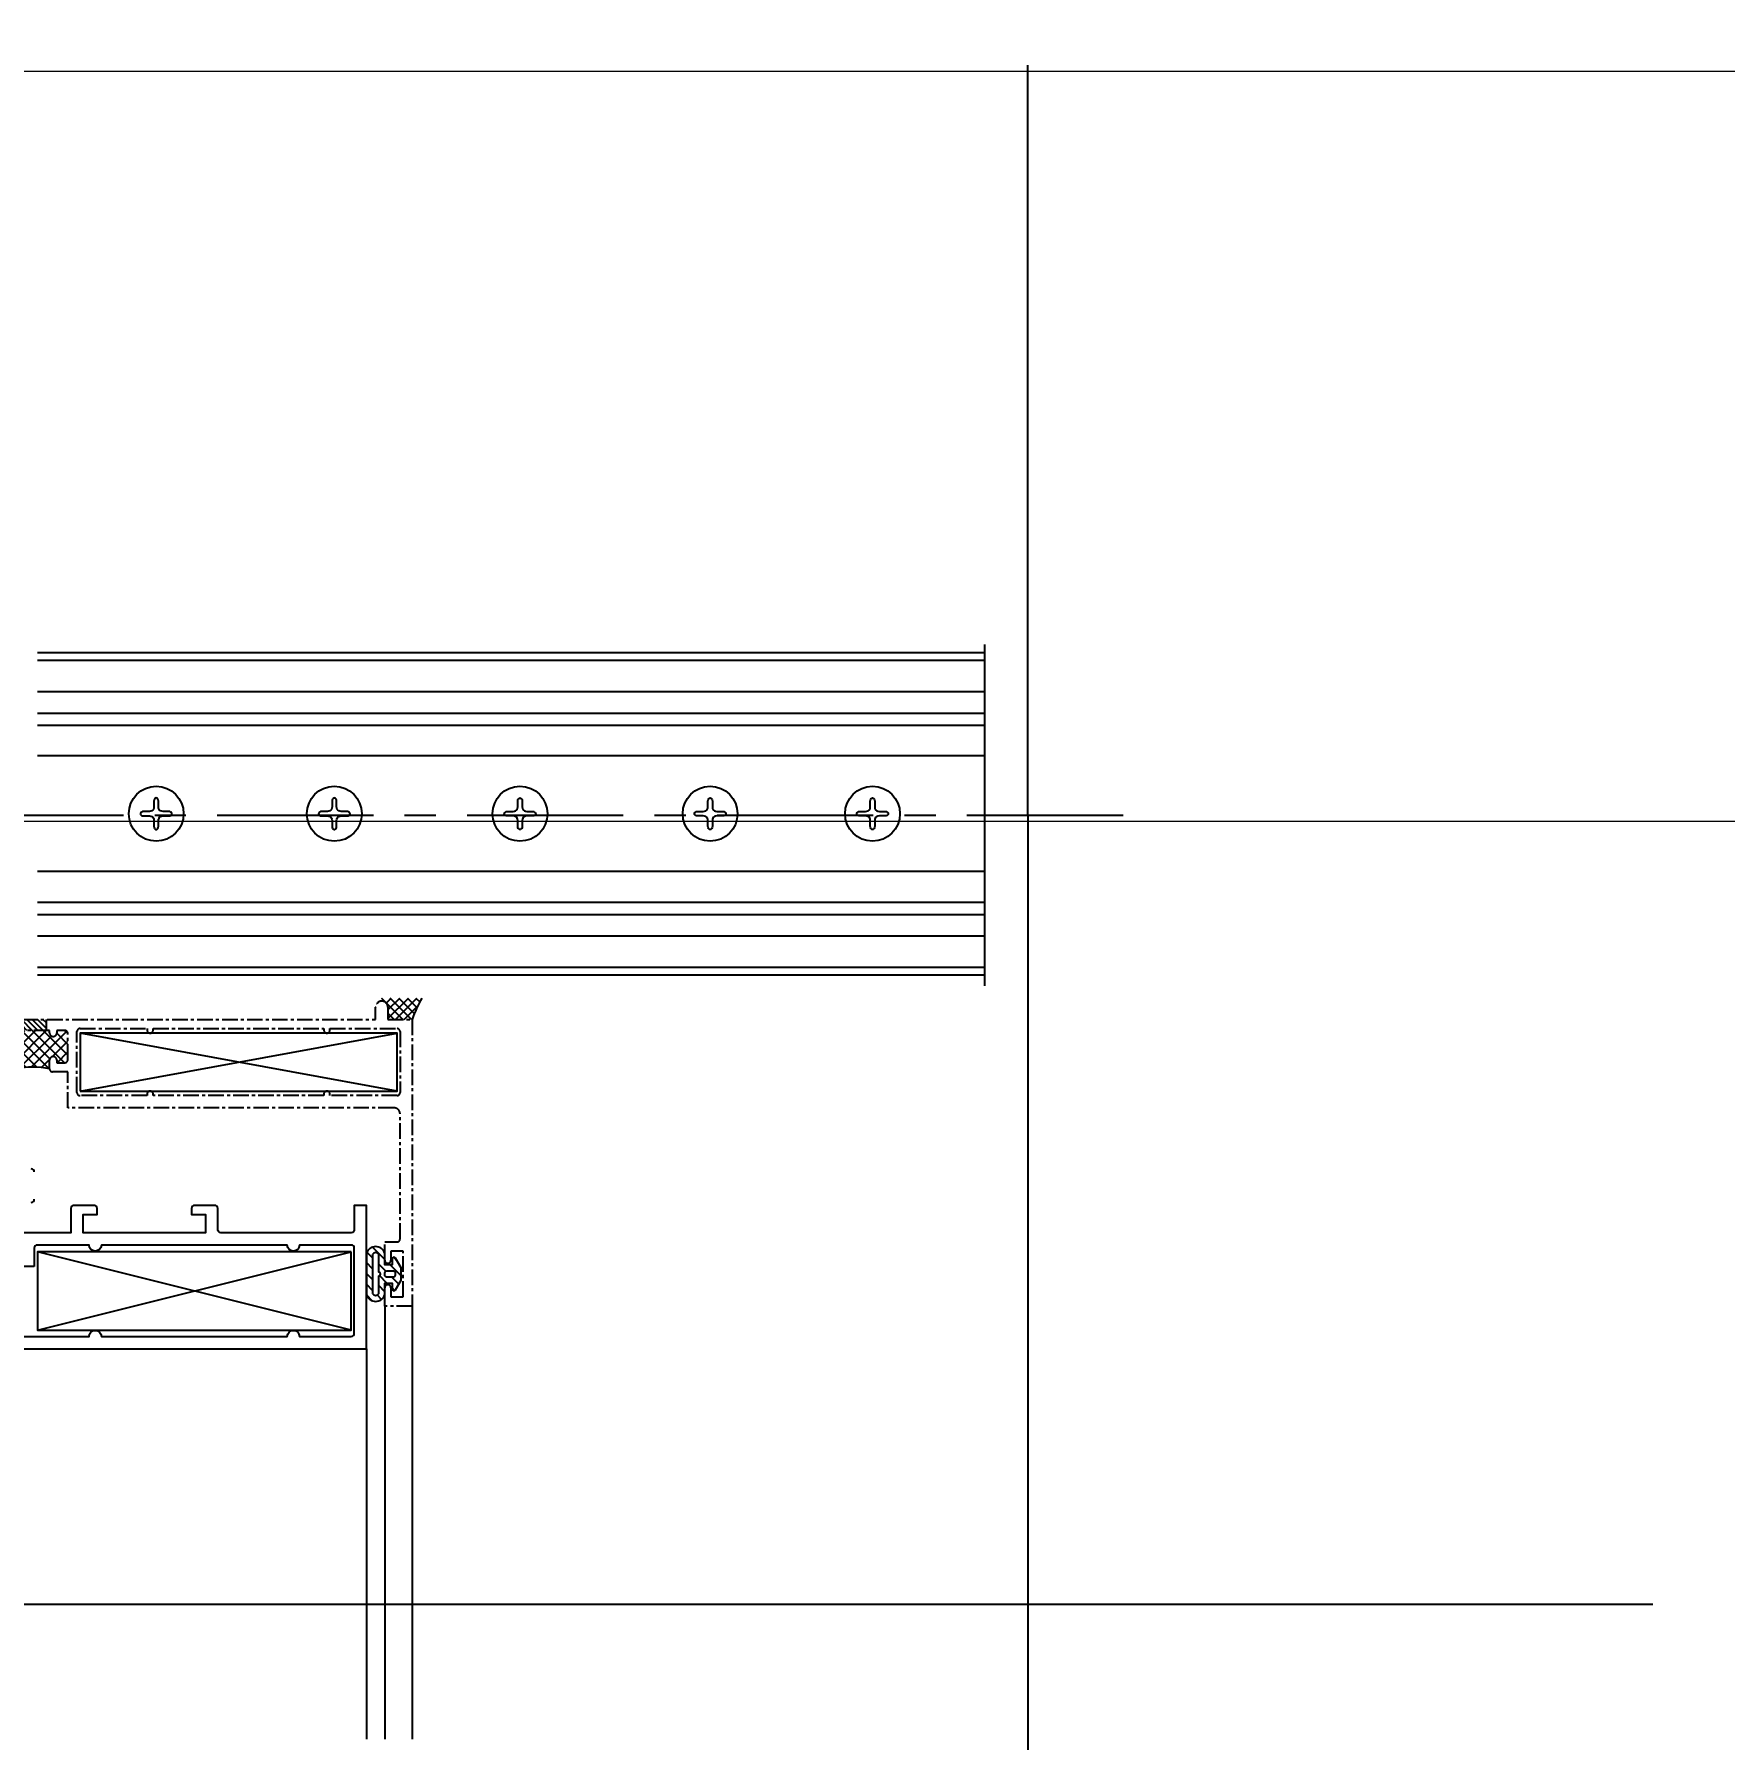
# Model space of a CAD drawing. Header units: millimetres. Extents: x 433 to 50040, y -8477 to -471.
# Drawn here: x 39585.7 to 39856.2, y -1565 to -1290.6 of the extents above; entities that cross this region are included whole.
import ezdxf

# ---------------------------------------------------------------- set-up
doc = ezdxf.new("R2010")
doc.units = ezdxf.units.MM
doc.header["$MEASUREMENT"] = 0
doc.header["$PDSIZE"] = -10
for name, pattern in [('CENTER', [2, 1.25, -0.25, 0.25, -0.25]), ('CENTER2', [1.125, 0.75, -0.125, 0.125, -0.125]), ('CENTERX2', [4, 2.5, -0.5, 0.5, -0.5])]:
    doc.linetypes.add(name, pattern=pattern)
doc.layers.get('0').update_dxf_attribs({"linetype": 'CONTINUOUS'})
doc.layers.get('Defpoints').update_dxf_attribs({"color": 153, "linetype": 'CONTINUOUS'})
for name, color, linetype in [('1브라켓관련', 9, 'CONTINUOUS'), ('2_GASKET', 8, 'CONTINUOUS'), ('3', 1, 'CENTER'), ('4_GLASS', 254, 'CONTINUOUS'), ('5', 5, 'CONTINUOUS'), ('CEN', 1, 'CENTER2'), ('GAS', 5, 'CONTINUOUS'), ('RXANNOT', 4, 'CONTINUOUS'), ('W3', 7, 'CONTINUOUS')]:
    doc.layers.add(name, color=color, linetype=linetype)
for name, color, linetype, lineweight in [('A-DIMS', 7, 'CONTINUOUS', 25), ('A-MKXS-LEAD', 7, 'CONTINUOUS', 25), ('A-XXXX-INSL2', 8, 'CONTINUOUS', 18)]:
    doc.layers.add(name, color=color, linetype=linetype, lineweight=lineweight)
doc.layers.add('A-XXXX-NPLT', color=144, linetype='CONTINUOUS', lineweight=15, plot=False)
doc.styles.add('HY울릉도L', font='')
doc.styles.add('돋움체', font='')
doc.styles.get('HY울릉도L').set_extended_font_data('HYwulM')
doc.styles.get('돋움체').set_extended_font_data('DotumChe')
doc.dimstyles.new('CDIM', dxfattribs={"dimtxt": 3, "dimasz": 1.5, "dimexe": 2, "dimexo": 1, "dimgap": 1, "dimtad": 1, "dimdec": 0, "dimrnd": 0.5, "dimzin": 0, "dimdsep": 32, "dimlunit": 6, "dimtxsty": 'HY울릉도L', "dimblk1": '_CIDOT', "dimblk2": '_CIDOT', "dimsah": 1, "dimcen": 5.5, "dimclrd": 2, "dimclre": 2, "dimclrt": 7, "dimadec": 0, "dimazin": 0, "dimtfac": 1, "dimtdec": 0, "dimtix": 1, "dimtmove": 2, "dimatfit": 1, "dimldrblk": '_CIDOT', "dimfxl": 1, "dimtolj": 1, "dimtzin": 0, "dimlwd": -1, "dimarcsym": 0})

# ---------------------------------------------------------------- blocks, each defined once
blk = doc.blocks.new('2')
at = {"layer": 'A-XXXX-NPLT', "ltscale": 50}
for p, q in [((2290, -320), (950, -320)), ((2290, -440), (950, -440))]:
    blk.add_line(p, q, dxfattribs=at)
blk = doc.blocks.new('양식2')
at = {"layer": 'A-XXXX-INSL2', "xscale": 2.666666666666639, "yscale": 2.666666666666639, "zscale": 2.666666666666639}
blk.add_blockref('2', (8217.678799146048, -40799.94184893278), dxfattribs=at)
blk = doc.blocks.new('_CIDOT')
at = {"color": 0, "linetype": 'ByBlock'}
blk.add_line((2, 0), (-1, 0), dxfattribs=at)
at = {"color": 0, "linetype": 'ByBlock', "const_width": 0.5}
blk.add_lwpolyline([(-0.25, 0, 1), (0.25, 0, 1)], format="xyb", close=True, dxfattribs=at)
blk = doc.blocks.new('*D11')
at = {"layer": 'A-DIMS', "lineweight": -2, "transparency": 16777216}
for p, q in [((39544.6939744949, -1280.478027503854), (39544.6939744949, -1145.478027503854)), ((39744.69540678406, -1280.478027503854), (39744.69540678406, -1145.478027503854))]:
    blk.add_line(p, q, dxfattribs=at)
at = {"layer": 'A-DIMS', "transparency": 16777216}
blk.add_line((39567.1939744949, -1175.478027503854), (39722.19540678406, -1175.478027503854), dxfattribs=at)
at = {"layer": 'Defpoints', "color": 0, "transparency": 16777216}
for p in [(39744.69540678406, -1175.478027503854), (39544.6939744949, -1295.478027503854), (39744.69540678406, -1295.478027503854)]:
    blk.add_point(p, dxfattribs=at)
at = {"layer": 'A-DIMS', "transparency": 16777216, "xscale": 22.5, "yscale": 22.5, "zscale": 22.5, "rotation": 180}
blk.add_blockref('_CIDOT', (39544.6939744949, -1175.478027503854), dxfattribs=at)
at = {"layer": 'A-DIMS', "transparency": 16777216, "xscale": 22.5, "yscale": 22.5, "zscale": 22.5}
blk.add_blockref('_CIDOT', (39744.69540678406, -1175.478027503854), dxfattribs=at)
at = {"layer": 'A-DIMS', "color": 3, "transparency": 16777216, "insert": (39644.69469063948, -1137.948067450591), "char_height": 45, "attachment_point": 5, "style": '돋움체'}
blk.add_mtext('\\A1;200', dxfattribs=at)

msp = doc.modelspace()

# ---------------------------------------------------------------- hatches: boundary and pattern name
h = msp.add_hatch()
h.set_pattern_fill('ANSI37', color=1, scale=9.75609756097561, angle=180, style=0)
h.set_pattern_definition([(224.9999999997625, (89375.412625636, 1579336.19011041), (0.8623253429068501, -0.8623253429139971), []), (314.9999999997626, (89375.412625636, 1579336.19011041), (0.8623253429139972, 0.8623253429068501), [])])
h.paths.add_polyline_path([(39582.74415138892, -1449.917043507923), (39582.74415138892, -1450.307341129412, -1), (39581.57341968165, -1450.307341129412), (39581.57341968187, -1449.917042982976), (39580.30514158092, -1449.917034940892, 0.4142135623901437), (39579.81733581924, -1450.404838935092), (39579.81732167881, -1454.599942117709, 0.4142135623560465), (39580.30512567301, -1455.087747879606), (39581.57341968165, -1455.087755921462), (39581.57341968165, -1454.697507089466, -1), (39582.74415138892, -1454.697507089466), (39582.74415138892, -1456.063389451272, -0.1033202736759411), (39588.10999930301, -1456.063389451272), (39588.10999930301, -1454.697507089466, -1), (39589.28073101028, -1454.697507089466), (39589.28073101028, -1455.087771652183), (39590.54902811204, -1455.087779695175, 0.4142135623560464), (39591.03683387394, -1454.599975700974), (39591.03684801413, -1450.404873278861, 0.4142126924159136), (39590.54904622922, -1449.917066756916), (39589.28073101028, -1449.917058713923), (39589.28073101028, -1450.307341129412, -1), (39588.10999930301, -1450.307341129412), (39588.10999930301, -1449.917058189656)])
at = {"layer": '2_GASKET'}
h = msp.add_hatch(dxfattribs=at)
h.set_pattern_fill('ANSI37', color=1, scale=7.804878048780488, angle=180, style=0)
h.set_pattern_definition([(224.9999999997625, (89375.412625636, 1579336.19011041), (0.6898602743254801, -0.6898602743311979), []), (314.9999999997626, (89375.412625636, 1579336.19011041), (0.689860274331198, 0.6898602743254801), [])])
h.paths.add_polyline_path([(39646.15879848404, -1448.160954337211, -0.0475804641252272), (39647.68996290486, -1444.746320184055), (39641.28074970356, -1444.746320184055), (39641.28074970356, -1445.234125068917, -0.4142135623049005), (39642.25635945966, -1446.209734825015), (39642.25635945966, -1448.160954337211)])
at = {"layer": 'GAS'}
h = msp.add_hatch(dxfattribs=at)
h.set_pattern_fill('ANSI31', color=256, scale=0.2926829268292683, angle=-90.00000000000004, style=0)
h.set_pattern_definition([(314.9999999997626, (38627.12862799181, 2192.818467842363), (0.8640499935998246, 0.8640499935926643), [])])
h.paths.add_polyline_path([(39644.40215227658, -1489.868269630873), (39644.40215227658, -1487.917050118678), (39643.50385649571, -1486.361156186187, 0.76732698797964), (39642.93873764244, -1486.512579326411), (39642.93873764244, -1487.42924524063), (39641.76798191863, -1487.42924524063), (39641.76798191863, -1490.356074508922), (39642.93873764244, -1490.356074508922), (39642.93873764244, -1491.272740423823, 0.7673269879792725), (39643.50385649571, -1491.424163563594)])
h.paths.add_polyline_path([(39643.42654252049, -1488.697537923603), (39643.42654252049, -1489.087781825951, -0.4142135623731284), (39643.13385959361, -1489.380464752825), (39642.06068886204, -1489.380464752825, -0.4142135623730951), (39641.76800593517, -1489.087781825951), (39641.76800593517, -1488.697537923603, -0.4142135623731735), (39642.06068886204, -1488.404854997636), (39643.13385959361, -1488.404854997636, -0.4142135623731665)], flags=16)
h.paths.add_polyline_path([(39641.76798191863, -1492.196508723477), (39641.76798191863, -1485.588811026984, 0.7423970975544419), (39638.84115265033, -1485.588890473797), (39638.84115265033, -1492.196429276664, 0.7423970975468542)])
h.paths.add_polyline_path([(39640.79239617907, -1488.599976947902, -1), (39640.79239617907, -1489.185342801651), (39640.79239617907, -1491.993705171462, -0.6428413180519293), (39639.81676240644, -1491.993705171462), (39639.81676240644, -1485.791614578999, -0.6428413180519293), (39640.79239617907, -1485.791614578999)], flags=16)
h = msp.add_hatch(dxfattribs=at)
h.set_pattern_fill('ANSI31', color=256, scale=0.2926829268292683, angle=-90.00000000000004, style=0)
h.set_pattern_definition([(314.9999999997626, (38627.12917774358, 2192.818467842363), (0.8640499935998249, 0.8640499935926641), [])])
h.paths.add_polyline_path([(39644.40270202835, -1489.868269630873), (39644.40270202835, -1487.917050118678), (39643.50440624748, -1486.361156186187, 0.76732698797964), (39642.9392873942, -1486.512579326411), (39642.9392873942, -1487.42924524063), (39641.76853167039, -1487.42924524063), (39641.76853167039, -1490.356074508922), (39642.9392873942, -1490.356074508922), (39642.9392873942, -1491.272740423823, 0.7673269879792725), (39643.50440624748, -1491.424163563594)])
h.paths.add_polyline_path([(39643.42709227225, -1488.697537923603), (39643.42709227225, -1489.087781825951, -0.4142135623731284), (39643.13440934538, -1489.380464752825), (39642.06123861381, -1489.380464752825, -0.4142135623730951), (39641.76855568693, -1489.087781825951), (39641.76855568693, -1488.697537923603, -0.4142135623731735), (39642.06123861381, -1488.404854997636), (39643.13440934538, -1488.404854997636, -0.4142135623731665)], flags=16)
h.paths.add_polyline_path([(39641.76853167039, -1492.196508723477), (39641.76853167039, -1485.588811026984, 0.7423970975544419), (39638.8417024021, -1485.588890473797), (39638.8417024021, -1492.196429276664, 0.7423970975468542)])
h.paths.add_polyline_path([(39640.79294593084, -1488.599976947902, -1), (39640.79294593084, -1489.185342801651), (39640.79294593084, -1491.993705171462, -0.6428413180519293), (39639.8173121582, -1491.993705171462), (39639.8173121582, -1485.791614578999, -0.6428413180519293), (39640.79294593084, -1485.791614578999)], flags=16)
at = {"layer": 'W3'}
h = msp.add_hatch(dxfattribs=at)
h.set_pattern_fill('ANSI31', color=5, scale=4.878048780487805, angle=-90.00000000000004, style=0)
h.set_pattern_definition([(314.9999999997626, (89375.412625636, 1579336.19011041), (0.4311626714569986, 0.4311626714534251), [])])
h.paths.add_polyline_path([(39587.6222131182, -1449.917056855365), (39587.6222131182, -1448.160954337211), (39585.96367653264, -1448.160954337211), (39585.670993606, -1448.453637264085), (39585.37831067958, -1448.160954337211), (39583.71977409381, -1448.160954337211), (39583.71977409381, -1449.917046177185)])

# ---------------------------------------------------------------- linework, layer by layer
at = {"color": 3}
for points in [[(39585.67098849326, -1472.551198529269, 0.4142135623730951), (39585.18318361522, -1472.063393650311)], [(39575.91488581501, -1500.843881456098), (39638.84172531786, -1500.843881456098), (39638.84172531786, -1477.917052187804), (39636.89050580567, -1477.917052187804), (39636.89050580567, -1481.819491212194, -0.4142135623816195), (39636.40270092762, -1482.307296090245), (39615.52465258108, -1482.307296090245, -0.4142135623730951), (39615.03684770303, -1481.819491212194), (39615.03684770303, -1478.404857065854, 0.4142135624498139), (39614.54904282498, -1477.917052187804), (39613.08562819083, -1477.917052187804), (39611.32953062959, -1477.917052188714, 0.4142135622367061), (39610.84172575176, -1478.404857066762), (39610.84172575199, -1479.380466821951), (39613.08562819083, -1479.380466821951), (39613.08562819083, -1482.307296090245), (39593.47587209341, -1482.307296090245), (39593.47587209341, -1479.380466821951), (39595.71977453248, -1479.380466821951), (39595.71977453248, -1478.404857065854, 0.4142135623730951), (39595.23196965443, -1477.917052187804), (39592.01245745926, -1477.917052187804, 0.4142135623730951), (39591.52465258122, -1478.404857065854), (39591.52465258122, -1482.307296090245), (39583.23196410302, -1482.307296090245, 0.9999999999999998)], [(39585.18318361522, -1477.429247309756, 0.4142135623730951), (39585.67098849326, -1476.941442431707)]]:
    msp.add_lwpolyline(points, format="xyb", dxfattribs=at)
msp.add_lwpolyline([(39585.67098849326, -1487.673149747872), (39578.35391020526, -1487.673149747872, 0.4142135623757843), (39577.86610532721, -1488.160954626828), (39577.86610532744, -1498.404857065854, 0.4142135623713902), (39578.35391020549, -1498.892661943903), (39594.45147629814, -1498.892661943903, -0.9999999999999998), (39596.40269581033, -1498.892661943903), (39626.15879848859, -1498.892661943903, -0.9999999999999998), (39628.11001800079, -1498.892661943903), (39636.40270092762, -1498.892661943903, 0.4142135623754093), (39636.89050580567, -1498.404857065854), (39636.89050580567, -1484.746320480488, 0.4142135623719491), (39636.40270092762, -1484.25851560244), (39628.11001800079, -1484.25851560244, -0.9999999999999998), (39626.15879848859, -1484.25851560244), (39596.40269581033, -1484.25851560244, -0.9999999999999998), (39594.45147629814, -1484.25851560244), (39586.15879337132, -1484.25851560244, 0.4142135623729312), (39585.67098849326, -1484.746320480488)], format="xyb", close=True, dxfattribs=at)
at = {"layer": '1브라켓관련', "color": 9}
for p, q in [((39737.75882678344, -1388.160954333121), (39737.75882678344, -1442.795100674812)), ((39586.15881372094, -1389.47362597828), (39737.75882678344, -1389.47362597828)), ((39586.15881372094, -1390.709934539236), (39737.75882678344, -1390.709934539236)), ((39586.15881372094, -1395.691083779157), (39737.75882678344, -1395.691083779157)), ((39586.15881372094, -1399.154498413349), (39737.75882678344, -1399.154498413349)), ((39586.15881372094, -1401.105717925544), (39737.75882678344, -1401.105717925544)), ((39737.75882678344, -1405.983766706031), (39586.15881372094, -1405.983766706031)), ((39737.75882678344, -1424.520352071884), (39586.15881372094, -1424.520352071884)), ((39586.15881372094, -1429.398400852373), (39737.75882678344, -1429.398400852373)), ((39586.15881372094, -1431.349620364568), (39737.75882678344, -1431.349620364568)), ((39586.15881372094, -1434.813034998759), (39737.75882678344, -1434.813034998759)), ((39586.15881372094, -1439.794184238679), (39737.75882678344, -1439.794184238679)), ((39586.15881372094, -1441.030492799637), (39737.75882678344, -1441.030492799637))]:
    msp.add_line(p, q, dxfattribs=at)
for points in [[(39607.37909317148, -1415.581327680755), (39607.52314804953, -1415.526020897214), (39607.62604439099, -1415.447562436844), (39607.68778219586, -1415.353669525251), (39607.70836146415, -1415.252059388049), (39607.68778219586, -1415.150449250847), (39607.62604439099, -1415.056556339256), (39607.52314804952, -1414.978097878884), (39607.37909317148, -1414.922791095343), (39607.19580906325, -1414.895352070951), (39606.98294225685, -1414.888492314854), (39606.75206859069, -1414.891922192905), (39606.51476390319, -1414.895352070957), (39606.28260403277, -1414.888492314863), (39606.06716481782, -1414.861053290477), (39605.88002209679, -1414.802745363653), (39605.73275170806, -1414.703278900244), (39605.63328524464, -1414.55600851153), (39605.5749773178, -1414.368865790499), (39605.54753829339, -1414.153426575565), (39605.54067853728, -1413.921266705145), (39605.54410841531, -1413.683962017649), (39605.54753829335, -1413.453088351494), (39605.54067853725, -1413.240221545097), (39605.51323951285, -1413.056937436868), (39605.45793272931, -1412.912882558821), (39605.37947426895, -1412.80998621736), (39605.28558135737, -1412.748248412483), (39605.18397122019, -1412.727669144189), (39605.082361083, -1412.748248412483), (39604.98846817143, -1412.80998621736), (39604.91000971108, -1412.912882558821), (39604.85470292755, -1413.056937436868), (39604.82726390318, -1413.240221545097), (39604.82040414709, -1413.453088351494), (39604.82383402514, -1413.683962017649), (39604.82726390319, -1413.921266705145), (39604.8204041471, -1414.153426575565), (39604.7929651227, -1414.368865790499), (39604.73465719588, -1414.55600851153), (39604.63519073246, -1414.703278900244), (39604.48792034372, -1414.802745363653), (39604.30077762267, -1414.861053290477), (39604.08533840772, -1414.888492314863), (39603.85317853728, -1414.895352070957), (39603.61587384976, -1414.891922192905), (39603.38500018358, -1414.888492314854), (39603.17213337717, -1414.895352070951), (39602.98884926892, -1414.922791095343), (39602.84479439087, -1414.978097878884), (39602.7418980494, -1415.056556339256), (39602.68016024451, -1415.150449250847), (39602.65958097622, -1415.252059388049), (39602.68016024451, -1415.353669525251), (39602.7418980494, -1415.447562436844), (39602.84479439087, -1415.526020897216), (39602.98884926892, -1415.581327680755), (39603.17213337717, -1415.608766705147), (39603.38500018358, -1415.615626461245), (39603.61587384976, -1415.612196583194), (39603.85317853728, -1415.608766705143), (39604.08533840772, -1415.615626461236), (39604.30077762267, -1415.643065485621), (39604.48792034372, -1415.701373412445), (39604.63519073246, -1415.800839875854), (39604.73465719588, -1415.948110264568), (39604.7929651227, -1416.135252985599), (39604.8204041471, -1416.350692200533), (39604.82726390319, -1416.582852070955), (39604.82383402514, -1416.820156758449), (39604.82040414709, -1417.051030424604), (39604.82726390317, -1417.263897231003), (39604.85470292755, -1417.447181339232), (39604.91000971108, -1417.591236217277), (39604.98846817143, -1417.69413255874), (39605.082361083, -1417.755870363617), (39605.18397122018, -1417.776449631909), (39605.28558135737, -1417.755870363617), (39605.37947426895, -1417.69413255874), (39605.45793272931, -1417.591236217277), (39605.51323951285, -1417.447181339232), (39605.54067853725, -1417.263897231003), (39605.54753829335, -1417.051030424604), (39605.54410841531, -1416.820156758449), (39605.54067853728, -1416.582852070955), (39605.54753829339, -1416.350692200533), (39605.5749773178, -1416.135252985599), (39605.63328524464, -1415.948110264568), (39605.73275170807, -1415.800839875854), (39605.8800220968, -1415.701373412445), (39606.06716481783, -1415.643065485621), (39606.28260403278, -1415.615626461236), (39606.51476390319, -1415.608766705143), (39606.75206859069, -1415.612196583194), (39606.98294225685, -1415.615626461245), (39607.19580906325, -1415.608766705147)], [(39635.88419564324, -1415.581327681664), (39636.02825052129, -1415.526020898124), (39636.13114686275, -1415.447562437752), (39636.19288466763, -1415.353669526159), (39636.21346393591, -1415.252059388959), (39636.19288466763, -1415.150449251756), (39636.13114686275, -1415.056556340163), (39636.02825052129, -1414.978097879792), (39635.88419564324, -1414.922791096253), (39635.70091153501, -1414.895352071861), (39635.48804472861, -1414.888492315762), (39635.25717106246, -1414.891922193814), (39635.01986637496, -1414.895352071864), (39634.78770650453, -1414.888492315771), (39634.57226728959, -1414.861053291386), (39634.38512456855, -1414.802745364563), (39634.23785417982, -1414.703278901154), (39634.1383877164, -1414.55600851244), (39634.08007978956, -1414.368865791408), (39634.05264076516, -1414.153426576475), (39634.04578100904, -1413.921266706053), (39634.04921088708, -1413.683962018558), (39634.05264076512, -1413.453088352404), (39634.04578100902, -1413.240221546004), (39634.01834198461, -1413.056937437776), (39633.96303520108, -1412.912882559729), (39633.88457674072, -1412.809986218268), (39633.79068382914, -1412.748248413391), (39633.68907369195, -1412.727669145099), (39633.58746355477, -1412.748248413391), (39633.4935706432, -1412.809986218268), (39633.41511218285, -1412.912882559731), (39633.35980539932, -1413.056937437776), (39633.33236637493, -1413.240221546004), (39633.32550661884, -1413.453088352404), (39633.32893649691, -1413.683962018558), (39633.33236637496, -1413.921266706053), (39633.32550661886, -1414.153426576475), (39633.29806759447, -1414.368865791408), (39633.23975966764, -1414.55600851244), (39633.14029320422, -1414.703278901154), (39632.99302281548, -1414.802745364563), (39632.80588009444, -1414.861053291386), (39632.59044087949, -1414.888492315771), (39632.35828100904, -1414.895352071864), (39632.12097632153, -1414.891922193814), (39631.89010265535, -1414.888492315762), (39631.67723584894, -1414.895352071861), (39631.49395174069, -1414.922791096253), (39631.34989686264, -1414.978097879792), (39631.24700052117, -1415.056556340163), (39631.18526271628, -1415.150449251756), (39631.16468344799, -1415.252059388959), (39631.18526271628, -1415.353669526159), (39631.24700052117, -1415.447562437752), (39631.34989686264, -1415.526020898124), (39631.49395174069, -1415.581327681664), (39631.67723584894, -1415.608766706056), (39631.89010265535, -1415.615626462153), (39632.12097632153, -1415.612196584103), (39632.35828100904, -1415.608766706051), (39632.59044087949, -1415.615626462144), (39632.80588009444, -1415.643065486531), (39632.99302281548, -1415.701373413354), (39633.14029320422, -1415.800839876763), (39633.23975966765, -1415.948110265477), (39633.29806759447, -1416.135252986507), (39633.32550661886, -1416.350692201442), (39633.33236637496, -1416.582852071862), (39633.32893649691, -1416.820156759359), (39633.32550661884, -1417.051030425513), (39633.33236637493, -1417.263897231911), (39633.35980539932, -1417.44718134014), (39633.41511218285, -1417.591236218186), (39633.4935706432, -1417.694132559647), (39633.58746355477, -1417.755870364525), (39633.68907369196, -1417.776449632818), (39633.79068382914, -1417.755870364525), (39633.88457674072, -1417.694132559647), (39633.96303520109, -1417.591236218186), (39634.01834198461, -1417.44718134014), (39634.04578100902, -1417.263897231911), (39634.05264076512, -1417.051030425513), (39634.04921088708, -1416.820156759359), (39634.04578100904, -1416.582852071862), (39634.05264076516, -1416.350692201442), (39634.08007978956, -1416.135252986507), (39634.1383877164, -1415.948110265477), (39634.23785417982, -1415.800839876763), (39634.38512456855, -1415.701373413354), (39634.57226728959, -1415.643065486531), (39634.78770650453, -1415.615626462144), (39635.01986637496, -1415.608766706051), (39635.25717106246, -1415.612196584103), (39635.48804472861, -1415.615626462153), (39635.70091153501, -1415.608766706056)], [(39661.20923984367, -1415.581327681664), (39661.06518496562, -1415.526020898124), (39660.96228862416, -1415.447562437752), (39660.90055081928, -1415.353669526159), (39660.879971551, -1415.252059388959), (39660.90055081928, -1415.150449251756), (39660.96228862416, -1415.056556340163), (39661.06518496562, -1414.978097879792), (39661.20923984367, -1414.922791096253), (39661.3925239519, -1414.895352071861), (39661.6053907583, -1414.888492315762), (39661.83626442445, -1414.891922193814), (39662.07356911195, -1414.895352071864), (39662.30572898238, -1414.888492315771), (39662.52116819732, -1414.861053291386), (39662.70831091836, -1414.802745364563), (39662.85558130709, -1414.703278901154), (39662.95504777051, -1414.55600851244), (39663.01335569735, -1414.368865791408), (39663.04079472175, -1414.153426576475), (39663.04765447786, -1413.921266706053), (39663.04422459983, -1413.683962018558), (39663.04079472179, -1413.453088352404), (39663.04765447789, -1413.240221546004), (39663.0750935023, -1413.056937437776), (39663.13040028583, -1412.912882559729), (39663.20885874619, -1412.809986218268), (39663.30275165777, -1412.748248413391), (39663.40436179496, -1412.727669145099), (39663.50597193214, -1412.748248413391), (39663.59986484371, -1412.809986218268), (39663.67832330406, -1412.912882559731), (39663.73363008759, -1413.056937437776), (39663.76106911197, -1413.240221546004), (39663.76792886806, -1413.453088352404), (39663.76449899, -1413.683962018558), (39663.76106911195, -1413.921266706053), (39663.76792886804, -1414.153426576475), (39663.79536789244, -1414.368865791408), (39663.85367581926, -1414.55600851244), (39663.95314228269, -1414.703278901154), (39664.10041267143, -1414.802745364563), (39664.28755539247, -1414.861053291386), (39664.50299460742, -1414.888492315771), (39664.73515447786, -1414.895352071864), (39664.97245916538, -1414.891922193814), (39665.20333283156, -1414.888492315762), (39665.41619963797, -1414.895352071861), (39665.59948374622, -1414.922791096253), (39665.74353862427, -1414.978097879792), (39665.84643496574, -1415.056556340163), (39665.90817277063, -1415.150449251756), (39665.92875203892, -1415.252059388959), (39665.90817277063, -1415.353669526159), (39665.84643496574, -1415.447562437752), (39665.74353862427, -1415.526020898124), (39665.59948374622, -1415.581327681664), (39665.41619963797, -1415.608766706056), (39665.20333283156, -1415.615626462153), (39664.97245916538, -1415.612196584103), (39664.73515447786, -1415.608766706051), (39664.50299460742, -1415.615626462144), (39664.28755539247, -1415.643065486531), (39664.10041267143, -1415.701373413354), (39663.95314228269, -1415.800839876763), (39663.85367581926, -1415.948110265477), (39663.79536789244, -1416.135252986507), (39663.76792886805, -1416.350692201442), (39663.76106911195, -1416.582852071862), (39663.76449899, -1416.820156759359), (39663.76792886807, -1417.051030425513), (39663.76106911198, -1417.263897231911), (39663.73363008759, -1417.44718134014), (39663.67832330406, -1417.591236218186), (39663.59986484371, -1417.694132559647), (39663.50597193214, -1417.755870364525), (39663.40436179495, -1417.776449632818), (39663.30275165777, -1417.755870364525), (39663.20885874619, -1417.694132559647), (39663.13040028582, -1417.591236218186), (39663.0750935023, -1417.44718134014), (39663.04765447789, -1417.263897231911), (39663.04079472179, -1417.051030425513), (39663.04422459983, -1416.820156759359), (39663.04765447786, -1416.582852071862), (39663.04079472175, -1416.350692201442), (39663.01335569735, -1416.135252986507), (39662.95504777051, -1415.948110265477), (39662.85558130709, -1415.800839876763), (39662.70831091836, -1415.701373413354), (39662.52116819732, -1415.643065486531), (39662.30572898238, -1415.615626462144), (39662.07356911195, -1415.608766706051), (39661.83626442445, -1415.612196584103), (39661.6053907583, -1415.615626462153), (39661.39252395189, -1415.608766706056)], [(39691.63620791251, -1415.581327680755), (39691.49215303447, -1415.526020897214), (39691.38925669302, -1415.447562436844), (39691.32751888814, -1415.353669525251), (39691.30693961984, -1415.252059388049), (39691.32751888814, -1415.150449250847), (39691.38925669302, -1415.056556339256), (39691.49215303447, -1414.978097878884), (39691.63620791251, -1414.922791095343), (39691.81949202073, -1414.895352070951), (39692.03235882711, -1414.888492314854), (39692.26323249326, -1414.891922192905), (39692.50053718075, -1414.895352070957), (39692.73269705117, -1414.888492314863), (39692.9481362661, -1414.861053290477), (39693.13527898715, -1414.802745363653), (39693.28254937587, -1414.703278900244), (39693.38201583929, -1414.55600851153), (39693.44032376614, -1414.368865790499), (39693.46776279055, -1414.153426575565), (39693.47462254667, -1413.921266705145), (39693.47119266864, -1413.683962017649), (39693.46776279062, -1413.453088351494), (39693.47462254673, -1413.240221545097), (39693.50206157114, -1413.056937436868), (39693.55736835468, -1412.912882558821), (39693.63582681505, -1412.80998621736), (39693.72971972663, -1412.748248412483), (39693.83132986381, -1412.727669144189), (39693.932940001, -1412.748248412483), (39694.02683291257, -1412.80998621736), (39694.10529137291, -1412.912882558821), (39694.16059815644, -1413.056937436868), (39694.18803718081, -1413.240221545097), (39694.19489693688, -1413.453088351494), (39694.19146705882, -1413.683962017649), (39694.18803718076, -1413.921266705145), (39694.19489693684, -1414.153426575565), (39694.22233596123, -1414.368865790499), (39694.28064388805, -1414.55600851153), (39694.38011035147, -1414.703278900244), (39694.52738074021, -1414.802745363653), (39694.71452346126, -1414.861053290477), (39694.92996267622, -1414.888492314863), (39695.16212254667, -1414.895352070957), (39695.3994272342, -1414.891922192905), (39695.63030090038, -1414.888492314854), (39695.84316770681, -1414.895352070951), (39696.02645181507, -1414.922791095343), (39696.17050669312, -1414.978097878884), (39696.2734030346, -1415.056556339256), (39696.33514083948, -1415.150449250847), (39696.35572010778, -1415.252059388049), (39696.33514083948, -1415.353669525251), (39696.2734030346, -1415.447562436844), (39696.17050669312, -1415.526020897216), (39696.02645181507, -1415.581327680755), (39695.84316770681, -1415.608766705147), (39695.63030090038, -1415.615626461245), (39695.3994272342, -1415.612196583194), (39695.16212254667, -1415.608766705143), (39694.92996267622, -1415.615626461236), (39694.71452346126, -1415.643065485621), (39694.52738074021, -1415.701373412445), (39694.38011035147, -1415.800839875854), (39694.28064388805, -1415.948110264568), (39694.22233596123, -1416.135252985599), (39694.19489693684, -1416.350692200533), (39694.18803718076, -1416.582852070955), (39694.19146705882, -1416.820156758449), (39694.19489693688, -1417.051030424604), (39694.18803718081, -1417.263897231003), (39694.16059815644, -1417.447181339232), (39694.10529137291, -1417.591236217277), (39694.02683291257, -1417.69413255874), (39693.932940001, -1417.755870363617), (39693.83132986381, -1417.776449631909), (39693.72971972663, -1417.755870363617), (39693.63582681505, -1417.69413255874), (39693.55736835468, -1417.591236217277), (39693.50206157114, -1417.447181339232), (39693.47462254673, -1417.263897231003), (39693.46776279062, -1417.051030424604), (39693.47119266864, -1416.820156758449), (39693.47462254667, -1416.582852070955), (39693.46776279055, -1416.350692200533), (39693.44032376614, -1416.135252985599), (39693.38201583929, -1415.948110264568), (39693.28254937587, -1415.800839875854), (39693.13527898715, -1415.701373412445), (39692.9481362661, -1415.643065485621), (39692.73269705117, -1415.615626461236), (39692.50053718075, -1415.608766705143), (39692.26323249326, -1415.612196583194), (39692.03235882711, -1415.615626461245), (39691.81949202073, -1415.608766705147)], [(39717.6214764943, -1415.581327680755), (39717.47742161626, -1415.526020897214), (39717.3745252748, -1415.447562436844), (39717.31278746993, -1415.353669525251), (39717.29220820164, -1415.252059388049), (39717.31278746993, -1415.150449250847), (39717.3745252748, -1415.056556339256), (39717.47742161626, -1414.978097878884), (39717.6214764943, -1414.922791095343), (39717.80476060252, -1414.895352070951), (39718.01762740892, -1414.888492314854), (39718.24850107506, -1414.891922192905), (39718.48580576255, -1414.895352070957), (39718.71796563297, -1414.888492314863), (39718.93340484791, -1414.861053290477), (39719.12054756893, -1414.802745363653), (39719.26781795766, -1414.703278900244), (39719.36728442109, -1414.55600851153), (39719.42559234794, -1414.368865790499), (39719.45303137234, -1414.153426575565), (39719.45989112847, -1413.921266705145), (39719.45646125044, -1413.683962017649), (39719.45303137241, -1413.453088351494), (39719.45989112853, -1413.240221545097), (39719.48733015293, -1413.056937436868), (39719.54263693647, -1412.912882558821), (39719.62109539684, -1412.80998621736), (39719.71498830842, -1412.748248412483), (39719.81659844561, -1412.727669144189), (39719.91820858279, -1412.748248412483), (39720.01210149436, -1412.80998621736), (39720.09055995471, -1412.912882558821), (39720.14586673822, -1413.056937436868), (39720.1733057626, -1413.240221545097), (39720.18016551869, -1413.453088351494), (39720.17673564062, -1413.683962017649), (39720.17330576255, -1413.921266705145), (39720.18016551864, -1414.153426575565), (39720.20760454303, -1414.368865790499), (39720.26591246985, -1414.55600851153), (39720.36537893327, -1414.703278900244), (39720.512649322, -1414.802745363653), (39720.69979204306, -1414.861053290477), (39720.91523125801, -1414.888492314863), (39721.14739112847, -1414.895352070957), (39721.38469581599, -1414.891922192905), (39721.61556948218, -1414.888492314854), (39721.8284362886, -1414.895352070951), (39722.01172039685, -1414.922791095343), (39722.15577527492, -1414.978097878884), (39722.25867161639, -1415.056556339256), (39722.32040942129, -1415.150449250847), (39722.34098868958, -1415.252059388049), (39722.32040942129, -1415.353669525251), (39722.25867161639, -1415.447562436844), (39722.15577527492, -1415.526020897216), (39722.01172039685, -1415.581327680755), (39721.8284362886, -1415.608766705147), (39721.61556948218, -1415.615626461245), (39721.38469581599, -1415.612196583194), (39721.14739112847, -1415.608766705143), (39720.91523125801, -1415.615626461236), (39720.69979204306, -1415.643065485621), (39720.512649322, -1415.701373412445), (39720.36537893327, -1415.800839875854), (39720.26591246985, -1415.948110264568), (39720.20760454302, -1416.135252985599), (39720.18016551864, -1416.350692200533), (39720.17330576255, -1416.582852070955), (39720.17673564062, -1416.820156758449), (39720.18016551868, -1417.051030424604), (39720.1733057626, -1417.263897231003), (39720.14586673822, -1417.447181339232), (39720.09055995471, -1417.591236217277), (39720.01210149436, -1417.69413255874), (39719.91820858279, -1417.755870363617), (39719.81659844561, -1417.776449631909), (39719.71498830842, -1417.755870363617), (39719.62109539684, -1417.69413255874), (39719.54263693647, -1417.591236217277), (39719.48733015293, -1417.447181339232), (39719.45989112853, -1417.263897231003), (39719.45303137241, -1417.051030424604), (39719.45646125044, -1416.820156758449), (39719.45989112847, -1416.582852070955), (39719.45303137235, -1416.350692200533), (39719.42559234794, -1416.135252985599), (39719.36728442109, -1415.948110264568), (39719.26781795766, -1415.800839875854), (39719.12054756893, -1415.701373412445), (39718.93340484791, -1415.643065485621), (39718.71796563297, -1415.615626461236), (39718.48580576255, -1415.608766705143), (39718.24850107507, -1415.612196583194), (39718.01762740892, -1415.615626461245), (39717.80476060252, -1415.608766705147)]]:
    msp.add_lwpolyline(points, close=True, dxfattribs=at)
for centre in [(39605.18397122029, -1415.252059388049), (39633.68907369206, -1415.252059388959), (39663.40436179485, -1415.252059388959), (39693.83132986359, -1415.252059388049), (39719.8165984454, -1415.252059388049)]:
    msp.add_circle(centre, 4.390243902439025, dxfattribs=at)
at = {"layer": '2_GASKET', "color": 1}
msp.add_line((39587.6222131182, -1449.917056854458), (39587.6222131182, -1448.160954337211), dxfattribs=at)
msp.add_arc((39585.42707534562, -1468.908320254448), 13.12213124090272, 78.20223062692429, 101.7977693730757, dxfattribs=at)
at = {"layer": '3', "color": 3, "ltscale": 2}
for points in [[(39583.71977409857, -1448.160954336076), (39640.30513995224, -1448.160954337211), (39640.30513995224, -1446.20973482388, -1), (39642.25635946443, -1446.20973482388), (39642.25635946443, -1448.160954337211), (39646.15879848882, -1448.160954337211), (39646.15879848859, -1494.014611184013), (39641.76855458615, -1494.014611184013), (39641.76855458615, -1491.087781825996, -1.000000000001818), (39642.74416434225, -1491.087781825996), (39642.74416434225, -1492.551196460143), (39644.69538385444, -1492.551196460143), (39644.69538385444, -1485.23412328941), (39642.74416434225, -1485.23412328941), (39642.74416434225, -1486.697537923557, -0.9999999999999998), (39641.76855458615, -1486.697537923557), (39641.76855458615, -1483.770708655264), (39643.71977409835, -1483.770708655264, 0.4142135623730951), (39644.2075789764, -1483.282903777215), (39644.20757897662, -1463.282905847251, 0.4142135623730284), (39643.23196922075, -1462.307296091152), (39591.03684726931, -1462.307296090245), (39591.03684726931, -1456.551194328413), (39588.59780418583, -1456.551194328413, -0.4142135623730951), (39588.10999930778, -1456.063389450364), (39588.10999930778, -1454.697507088556, -1.000000000003031), (39589.28073101528, -1454.697507088556), (39589.28073101505, -1455.087771652183), (39590.54902811704, -1455.087779694266, 0.4142135623730951), (39591.03683387871, -1454.599975700065), (39591.03684801891, -1450.404873278861, 0.4142126923986146), (39590.54904623421, -1449.917066755552), (39589.28073101528, -1449.917058713923), (39589.28073101528, -1450.307341129412, -0.9999999999999998), (39588.10999930778, -1450.307341129412), (39588.10999930778, -1449.917058188748), (39582.74415139391, -1449.917043507923)], [(39604.69538385422, -1460.356084499288), (39604.69538385422, -1460.112199889412, 0.4142135623730951), (39604.20757897662, -1459.624395011364, 0.414213562373095), (39603.71977409857, -1460.112199889412), (39603.71977409812, -1460.356080538213), (39592.9880667815, -1460.356080538213, -0.4142135623722128), (39592.50026190345, -1459.868275660165), (39592.50026190345, -1450.112172799511, -0.4142135623747999), (39592.9880667815, -1449.62436792146), (39603.71977409812, -1449.62436792146), (39603.71977409857, -1449.868252531111, 0.4142135623730951), (39604.20757897662, -1450.356057408249, 0.4142135623730951), (39604.69538385422, -1449.868252531111), (39604.69538385444, -1449.62436792146), (39632.01245702586, -1449.62436792146), (39632.01245702586, -1449.868252531111, 0.4142135623730951), (39632.50026190345, -1450.356057409159, 0.4142135623730951), (39632.9880667815, -1449.868252531111), (39632.98806678195, -1449.62436792146), (39643.71977410857, -1449.62436792146, -0.4142135564517656), (39644.20757898662, -1450.112172789743), (39644.20757918379, -1459.868275650397, -0.4142135682930255), (39643.71977430573, -1460.356080539123), (39632.98806678195, -1460.356080539123), (39632.9880667815, -1460.112199889412, 0.4142135623730951), (39632.50026190345, -1459.624395011364, 0.4142135623730951), (39632.01245702586, -1460.112199889412), (39632.01245702586, -1460.356084499288), (39604.69538385422, -1460.356080538213)]]:
    msp.add_lwpolyline(points, format="xyb", dxfattribs=at)
at = {"layer": '4_GLASS', "color": 251}
msp.add_arc((39664.82512958039, -1454.480555686288), 19.70708699451776, 150.3997319531478, 161.2961532117416, dxfattribs=at)
at = {"layer": '5'}
for p, q in [((39744.69540678406, -1415.478027503854), (39744.69540678406, -1295.478027503854)), ((39744.69540678406, -1415.478027503854), (39744.69540678406, -1564.997908757934)), ((39641.76855458615, -1494.014611184013), (39641.76855458615, -1563.311281825781)), ((39646.15879848859, -1494.014611184013), (39646.15879848859, -1563.311281825781)), ((39638.84172531786, -1500.843881456098), (39638.84172531786, -1563.311281825781))]:
    msp.add_line(p, q, dxfattribs=at)
at = {"layer": 'A-MKXS-LEAD'}
msp.add_line((39568.11004091745, -1541.741431698882), (39844.69683907323, -1541.741431699116), dxfattribs=at)
at = {"layer": 'CEN', "color": 1, "linetype": 'CENTERX2', "ltscale": 10}
msp.add_line((39534.93930922309, -1415.478027503854), (39762.52835698027, -1415.478027503854), dxfattribs=at)
at = {"layer": 'GAS'}
for points in [[(39643.50385649571, -1491.424163563594), (39644.40215227658, -1489.868269630873), (39644.40215227658, -1487.917050118678), (39643.50385649571, -1486.361156186187, 0.7673269879795628), (39642.93873764244, -1486.512579326411), (39642.93873764244, -1487.42924524063), (39641.76800593517, -1487.42924524063), (39641.76800593517, -1485.588890473797, 0.7424181503886932), (39638.84115265033, -1485.588890473797), (39638.84115265033, -1492.196429276664, 0.7424181503969051), (39641.76800593517, -1492.196429276664), (39641.76800593517, -1490.356074508922), (39642.93873764244, -1490.356074508922), (39642.93873764244, -1491.272740423823, 0.7673269879779343)], [(39643.50440624748, -1491.424163563594), (39644.40270202835, -1489.868269630873), (39644.40270202835, -1487.917050118678), (39643.50440624748, -1486.361156186187, 0.7673269879795628), (39642.9392873942, -1486.512579326411), (39642.9392873942, -1487.42924524063), (39641.76855568693, -1487.42924524063), (39641.76855568693, -1485.588890473797, 0.7424181503886932), (39638.8417024021, -1485.588890473797), (39638.8417024021, -1492.196429276664, 0.7424181503969051), (39641.76855568693, -1492.196429276664), (39641.76855568693, -1490.356074508922), (39642.9392873942, -1490.356074508922), (39642.9392873942, -1491.272740423823, 0.7673269879779343)], [(39640.79239617907, -1489.185342801651, 0.9999999999999998), (39640.79239617907, -1488.599976947902), (39640.79239617907, -1485.791614578999, 0.6428413180519293), (39639.81676240644, -1485.791614578999), (39639.81676240644, -1491.993705171462, 0.6428413180519293), (39640.79239617907, -1491.993705171462)], [(39642.06068886204, -1488.404854996726), (39643.13385959361, -1488.404854996726, -0.4142135623727781), (39643.42654252049, -1488.697537923603), (39643.42654252049, -1489.087781825951, -0.4142135623731839), (39643.13385959361, -1489.380464752825), (39642.06068886204, -1489.380464752825, -0.4142135623730951), (39641.76800593517, -1489.087781825951), (39641.76800593517, -1488.697537923603, -0.4142135623731734)], [(39642.06068886204, -1488.404854996726), (39643.13385959361, -1488.404854996726, -0.4142135623727781), (39643.42654252049, -1488.697537923603), (39643.42654252049, -1489.087781825951, -0.4142135623731839), (39643.13385959361, -1489.380464752825), (39642.06068886204, -1489.380464752825, -0.4142135623730951), (39641.76800593517, -1489.087781825951), (39641.76800593517, -1488.697537923603, -0.4142135623731734)]]:
    msp.add_lwpolyline(points, format="xyb", close=True, dxfattribs=at)
at = {"layer": 'W3', "color": 5}
for p, q in [((39643.71977409403, -1459.624391051426), (39592.98806677673, -1450.356057409159)), ((39592.98806677673, -1459.624391051426), (39643.71977409403, -1450.356057409159)), ((39636.40271115718, -1497.902161976239), (39586.15880360109, -1485.364384216195)), ((39586.15880360088, -1497.902161976239), (39636.4027111574, -1485.364384216195))]:
    msp.add_line(p, q, dxfattribs=at)
for points in [[(39592.98806677673, -1459.624391051426), (39643.71977409403, -1459.624391051426), (39643.71977409403, -1450.356057409159), (39592.98806677673, -1450.356057409159)], [(39636.4027111574, -1485.364384216195), (39586.15880360109, -1485.364384216195), (39586.15880360088, -1497.902161976239), (39636.40271115718, -1497.902161976239)]]:
    msp.add_lwpolyline(points, close=True, dxfattribs=at)

# ---------------------------------------------------------------- block references
at = {"layer": 'RXANNOT', "xscale": 0.3750000000000039, "yscale": 0.3750000000000039, "zscale": 0.3750000000000039}
msp.add_blockref('양식2', (35151.87045007436, 14323.490493104), dxfattribs=at)

# ---------------------------------------------------------------- dimensions: what is measured, and where the dimension line sits
at = {"layer": 'A-DIMS'}
dim = msp.add_linear_dim(base=(39744.69540678406, -1175.478027503854), p1=(39544.6939744949, -1295.478027503854), p2=(39744.69540678406, -1295.478027503854), dimstyle='CDIM', override={"dimscale": 15, "dimtxsty": '돋움체', "dimclrd": 256, "dimclre": 256, "dimclrt": 3}, dxfattribs=at)
dim.commit()
dim.dimension.update_dxf_attribs({"geometry": '*D11', "text_midpoint": (39644.69469063948, -1137.948067450591)})

doc.saveas('drawing.dxf')
